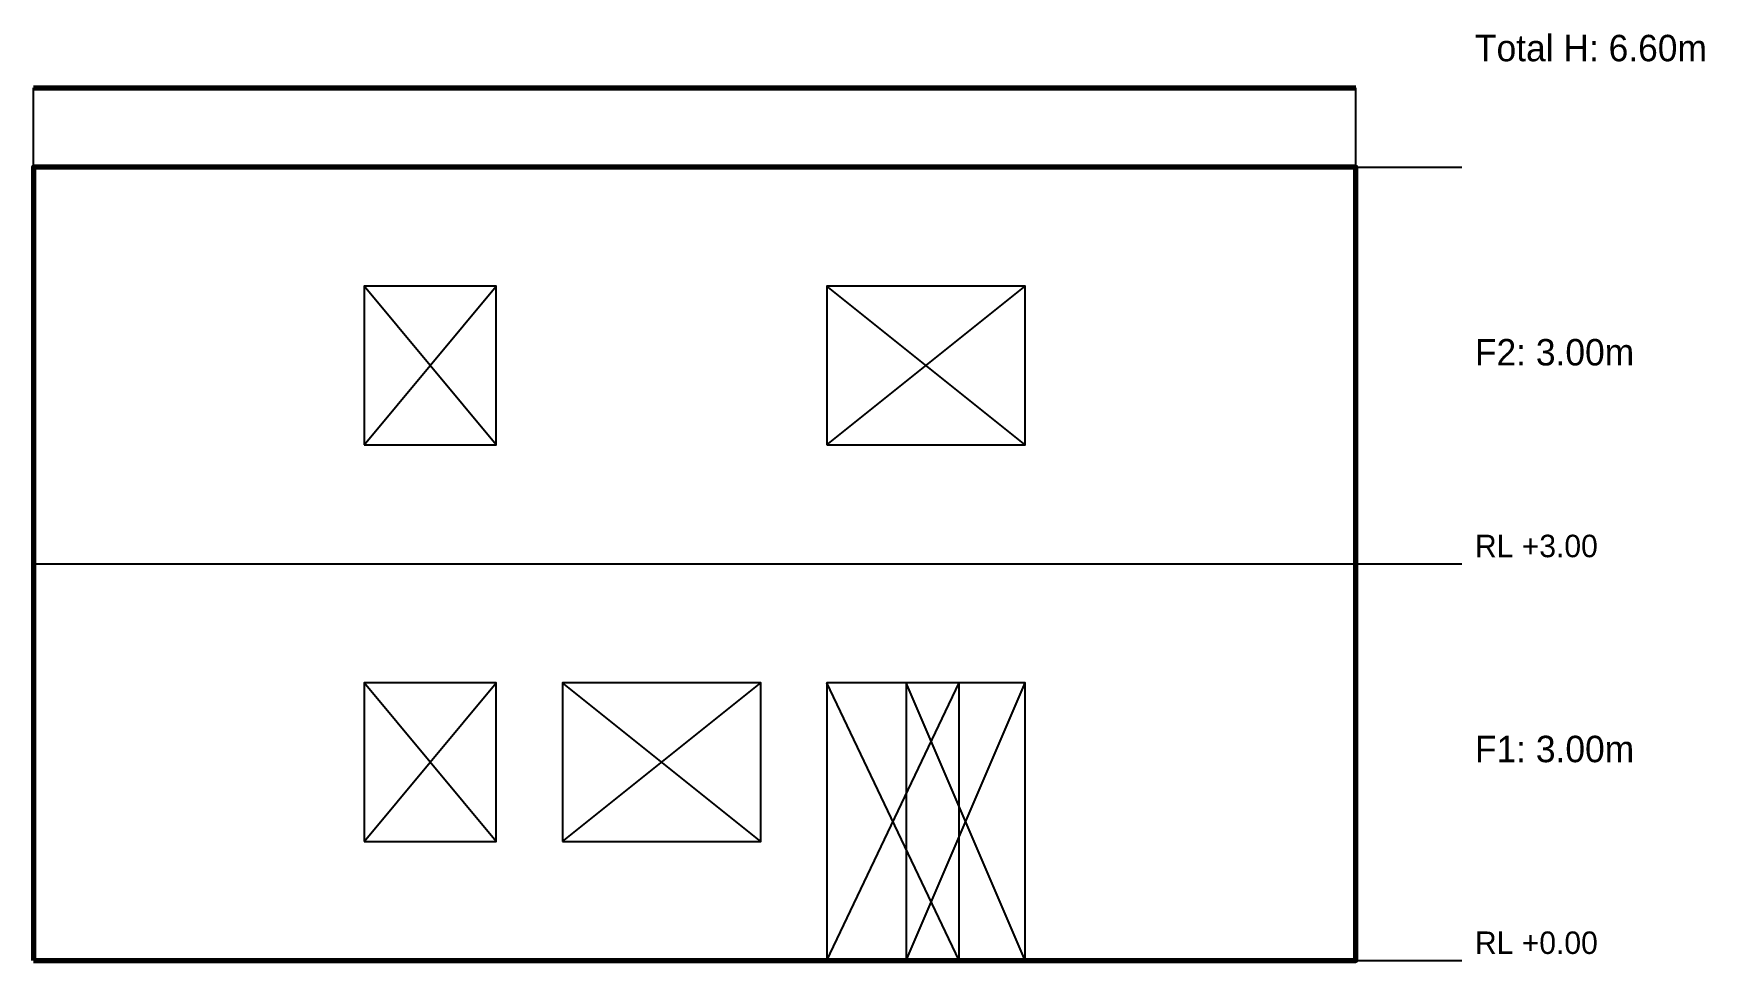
# Model space of a CAD drawing. Header units: metres. Extents: x 0 to 12.6, y 0 to 7.
import ezdxf

# ---------------------------------------------------------------- set-up
doc = ezdxf.new("R2010")
doc.units = ezdxf.units.M
for name, color, linetype in [('A-ELEV-ANNO', 2, 'Continuous'), ('A-ELEV-DETL', 8, 'Continuous'), ('A-ELEV-OUTL', 7, 'Continuous')]:
    doc.layers.add(name, color=color, linetype=linetype)

msp = doc.modelspace()

# ---------------------------------------------------------------- linework, layer by layer
at = {"layer": 'A-ELEV-ANNO'}
for p, q in [((10, 6), (10.8, 6)), ((10, 3), (10.8, 3)), ((10, 3), (10.8, 3)), ((10, 0), (10.8, 0))]:
    msp.add_line(p, q, dxfattribs=at)
at = {"layer": 'A-ELEV-DETL'}
for p, q in [((0, 6), (10, 6)), ((2.5, 3.9), (3.5, 5.1)), ((3.5, 3.9), (2.5, 5.1)), ((6, 3.9), (7.5, 5.1)), ((7.5, 3.9), (6, 5.1)), ((0, 3), (10, 3)), ((0, 3), (10, 3)), ((2.5, 0.9), (3.5, 2.1)), ((3.5, 0.9), (2.5, 2.1)), ((4, 0.9), (5.5, 2.1)), ((5.5, 0.9), (4, 2.1)), ((6, 0), (7, 2.1)), ((7, 0), (6, 2.1)), ((6.6, 0), (7.5, 2.1)), ((7.5, 0), (6.6, 2.1))]:
    msp.add_line(p, q, dxfattribs=at)
for points in [[(2.5, 3.9), (3.5, 3.9), (3.5, 5.1), (2.5, 5.1), (2.5, 3.9)], [(6, 3.9), (7.5, 3.9), (7.5, 5.1), (6, 5.1), (6, 3.9)], [(2.5, 0.9), (3.5, 0.9), (3.5, 2.1), (2.5, 2.1), (2.5, 0.9)], [(4, 0.9), (5.5, 0.9), (5.5, 2.1), (4, 2.1), (4, 0.9)], [(6, 0), (7, 0), (7, 2.1), (6, 2.1), (6, 0)], [(6.6, 0), (7.5, 0), (7.5, 2.1), (6.6, 2.1), (6.6, 0)]]:
    msp.add_lwpolyline(points, dxfattribs=at)
at = {"layer": 'A-ELEV-OUTL'}
for p, q in [((0, 6), (0, 6.6)), ((10, 6), (10, 6.6))]:
    msp.add_line(p, q, dxfattribs=at)
at = {"layer": 'A-ELEV-OUTL', "lineweight": 70}
msp.add_line((0, 6.6), (10, 6.6), dxfattribs=at)
msp.add_lwpolyline([(0, 0), (10, 0), (10, 6), (0, 6), (0, 0)], dxfattribs=at)

# ---------------------------------------------------------------- texts
at = {"layer": 'A-ELEV-ANNO'}
for s, height, p in [('Total H: 6.60m', 0.2, (10.9, 6.8)), ('F2: 3.00m', 0.2, (10.9, 4.5)), ('RL +3.00', 0.17, (10.9, 3.05)), ('F1: 3.00m', 0.2, (10.9, 1.5)), ('RL +0.00', 0.17, (10.9, 0.05))]:
    msp.add_text(s, height=height, dxfattribs=at).set_placement(p)

doc.saveas('drawing.dxf')
